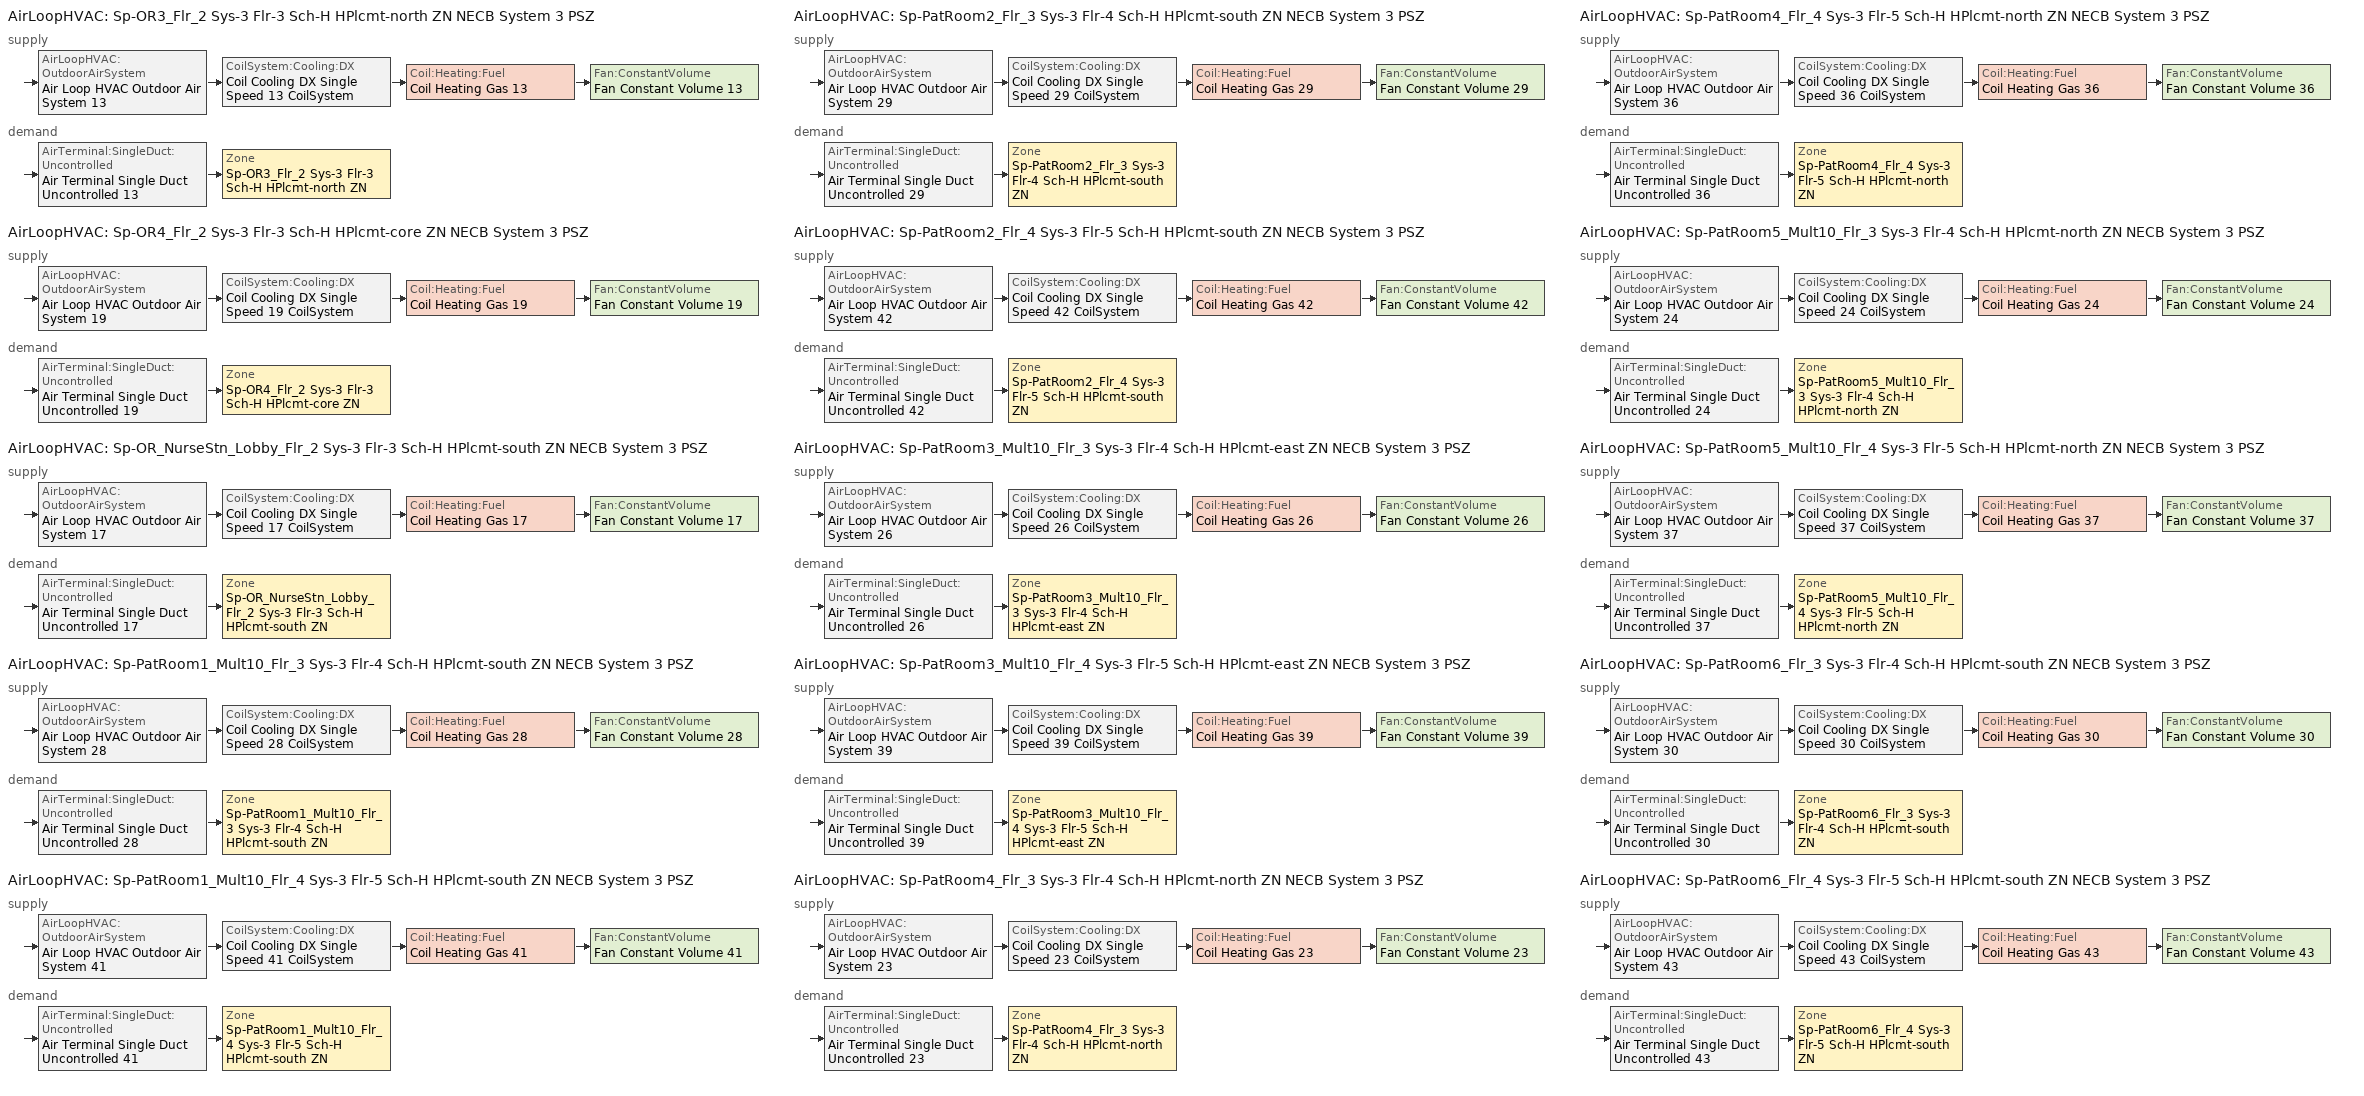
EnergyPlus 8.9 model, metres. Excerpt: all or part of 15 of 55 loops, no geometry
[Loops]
AirLoopHVAC 'Sp-OR3_Flr_2 Sys-3 Flr-3 Sch-H HPlcmt-north ZN NECB System 3 PSZ'
 supply: AirLoopHVAC:OutdoorAirSystem 'Air Loop HVAC Outdoor Air System 13' > CoilSystem:Cooling:DX 'Coil Cooling DX Single Speed 13 CoilSystem' > Coil:Heating:Fuel 'Coil Heating Gas 13' > Fan:ConstantVolume 'Fan Constant Volume 13'
 demand: AirTerminal:SingleDuct:Uncontrolled 'Air Terminal Single Duct Uncontrolled 13' > Zone 'Sp-OR3_Flr_2 Sys-3 Flr-3 Sch-H HPlcmt-north ZN'
AirLoopHVAC 'Sp-OR4_Flr_2 Sys-3 Flr-3 Sch-H HPlcmt-core ZN NECB System 3 PSZ'
 supply: AirLoopHVAC:OutdoorAirSystem 'Air Loop HVAC Outdoor Air System 19' > CoilSystem:Cooling:DX 'Coil Cooling DX Single Speed 19 CoilSystem' > Coil:Heating:Fuel 'Coil Heating Gas 19' > Fan:ConstantVolume 'Fan Constant Volume 19'
 demand: AirTerminal:SingleDuct:Uncontrolled 'Air Terminal Single Duct Uncontrolled 19' > Zone 'Sp-OR4_Flr_2 Sys-3 Flr-3 Sch-H HPlcmt-core ZN'
AirLoopHVAC 'Sp-OR_NurseStn_Lobby_Flr_2 Sys-3 Flr-3 Sch-H HPlcmt-south ZN NECB System 3 PSZ'
 supply: AirLoopHVAC:OutdoorAirSystem 'Air Loop HVAC Outdoor Air System 17' > CoilSystem:Cooling:DX 'Coil Cooling DX Single Speed 17 CoilSystem' > Coil:Heating:Fuel 'Coil Heating Gas 17' > Fan:ConstantVolume 'Fan Constant Volume 17'
 demand: AirTerminal:SingleDuct:Uncontrolled 'Air Terminal Single Duct Uncontrolled 17' > Zone 'Sp-OR_NurseStn_Lobby_Flr_2 Sys-3 Flr-3 Sch-H HPlcmt-south ZN'
AirLoopHVAC 'Sp-PatRoom1_Mult10_Flr_3 Sys-3 Flr-4 Sch-H HPlcmt-south ZN NECB System 3 PSZ'
 supply: AirLoopHVAC:OutdoorAirSystem 'Air Loop HVAC Outdoor Air System 28' > CoilSystem:Cooling:DX 'Coil Cooling DX Single Speed 28 CoilSystem' > Coil:Heating:Fuel 'Coil Heating Gas 28' > Fan:ConstantVolume 'Fan Constant Volume 28'
 demand: AirTerminal:SingleDuct:Uncontrolled 'Air Terminal Single Duct Uncontrolled 28' > Zone 'Sp-PatRoom1_Mult10_Flr_3 Sys-3 Flr-4 Sch-H HPlcmt-south ZN'
AirLoopHVAC 'Sp-PatRoom1_Mult10_Flr_4 Sys-3 Flr-5 Sch-H HPlcmt-south ZN NECB System 3 PSZ'
 supply: AirLoopHVAC:OutdoorAirSystem 'Air Loop HVAC Outdoor Air System 41' > CoilSystem:Cooling:DX 'Coil Cooling DX Single Speed 41 CoilSystem' > Coil:Heating:Fuel 'Coil Heating Gas 41' > Fan:ConstantVolume 'Fan Constant Volume 41'
 demand: AirTerminal:SingleDuct:Uncontrolled 'Air Terminal Single Duct Uncontrolled 41' > Zone 'Sp-PatRoom1_Mult10_Flr_4 Sys-3 Flr-5 Sch-H HPlcmt-south ZN'
AirLoopHVAC 'Sp-PatRoom2_Flr_3 Sys-3 Flr-4 Sch-H HPlcmt-south ZN NECB System 3 PSZ'
 supply: AirLoopHVAC:OutdoorAirSystem 'Air Loop HVAC Outdoor Air System 29' > CoilSystem:Cooling:DX 'Coil Cooling DX Single Speed 29 CoilSystem' > Coil:Heating:Fuel 'Coil Heating Gas 29' > Fan:ConstantVolume 'Fan Constant Volume 29'
 demand: AirTerminal:SingleDuct:Uncontrolled 'Air Terminal Single Duct Uncontrolled 29' > Zone 'Sp-PatRoom2_Flr_3 Sys-3 Flr-4 Sch-H HPlcmt-south ZN'
AirLoopHVAC 'Sp-PatRoom2_Flr_4 Sys-3 Flr-5 Sch-H HPlcmt-south ZN NECB System 3 PSZ'
 supply: AirLoopHVAC:OutdoorAirSystem 'Air Loop HVAC Outdoor Air System 42' > CoilSystem:Cooling:DX 'Coil Cooling DX Single Speed 42 CoilSystem' > Coil:Heating:Fuel 'Coil Heating Gas 42' > Fan:ConstantVolume 'Fan Constant Volume 42'
 demand: AirTerminal:SingleDuct:Uncontrolled 'Air Terminal Single Duct Uncontrolled 42' > Zone 'Sp-PatRoom2_Flr_4 Sys-3 Flr-5 Sch-H HPlcmt-south ZN'
AirLoopHVAC 'Sp-PatRoom3_Mult10_Flr_3 Sys-3 Flr-4 Sch-H HPlcmt-east ZN NECB System 3 PSZ'
 supply: AirLoopHVAC:OutdoorAirSystem 'Air Loop HVAC Outdoor Air System 26' > CoilSystem:Cooling:DX 'Coil Cooling DX Single Speed 26 CoilSystem' > Coil:Heating:Fuel 'Coil Heating Gas 26' > Fan:ConstantVolume 'Fan Constant Volume 26'
 demand: AirTerminal:SingleDuct:Uncontrolled 'Air Terminal Single Duct Uncontrolled 26' > Zone 'Sp-PatRoom3_Mult10_Flr_3 Sys-3 Flr-4 Sch-H HPlcmt-east ZN'
AirLoopHVAC 'Sp-PatRoom3_Mult10_Flr_4 Sys-3 Flr-5 Sch-H HPlcmt-east ZN NECB System 3 PSZ'
 supply: AirLoopHVAC:OutdoorAirSystem 'Air Loop HVAC Outdoor Air System 39' > CoilSystem:Cooling:DX 'Coil Cooling DX Single Speed 39 CoilSystem' > Coil:Heating:Fuel 'Coil Heating Gas 39' > Fan:ConstantVolume 'Fan Constant Volume 39'
 demand: AirTerminal:SingleDuct:Uncontrolled 'Air Terminal Single Duct Uncontrolled 39' > Zone 'Sp-PatRoom3_Mult10_Flr_4 Sys-3 Flr-5 Sch-H HPlcmt-east ZN'
AirLoopHVAC 'Sp-PatRoom4_Flr_3 Sys-3 Flr-4 Sch-H HPlcmt-north ZN NECB System 3 PSZ'
 supply: AirLoopHVAC:OutdoorAirSystem 'Air Loop HVAC Outdoor Air System 23' > CoilSystem:Cooling:DX 'Coil Cooling DX Single Speed 23 CoilSystem' > Coil:Heating:Fuel 'Coil Heating Gas 23' > Fan:ConstantVolume 'Fan Constant Volume 23'
 demand: AirTerminal:SingleDuct:Uncontrolled 'Air Terminal Single Duct Uncontrolled 23' > Zone 'Sp-PatRoom4_Flr_3 Sys-3 Flr-4 Sch-H HPlcmt-north ZN'
AirLoopHVAC 'Sp-PatRoom4_Flr_4 Sys-3 Flr-5 Sch-H HPlcmt-north ZN NECB System 3 PSZ'
 supply: AirLoopHVAC:OutdoorAirSystem 'Air Loop HVAC Outdoor Air System 36' > CoilSystem:Cooling:DX 'Coil Cooling DX Single Speed 36 CoilSystem' > Coil:Heating:Fuel 'Coil Heating Gas 36' > Fan:ConstantVolume 'Fan Constant Volume 36'
 demand: AirTerminal:SingleDuct:Uncontrolled 'Air Terminal Single Duct Uncontrolled 36' > Zone 'Sp-PatRoom4_Flr_4 Sys-3 Flr-5 Sch-H HPlcmt-north ZN'
AirLoopHVAC 'Sp-PatRoom5_Mult10_Flr_3 Sys-3 Flr-4 Sch-H HPlcmt-north ZN NECB System 3 PSZ'
 supply: AirLoopHVAC:OutdoorAirSystem 'Air Loop HVAC Outdoor Air System 24' > CoilSystem:Cooling:DX 'Coil Cooling DX Single Speed 24 CoilSystem' > Coil:Heating:Fuel 'Coil Heating Gas 24' > Fan:ConstantVolume 'Fan Constant Volume 24'
 demand: AirTerminal:SingleDuct:Uncontrolled 'Air Terminal Single Duct Uncontrolled 24' > Zone 'Sp-PatRoom5_Mult10_Flr_3 Sys-3 Flr-4 Sch-H HPlcmt-north ZN'
AirLoopHVAC 'Sp-PatRoom5_Mult10_Flr_4 Sys-3 Flr-5 Sch-H HPlcmt-north ZN NECB System 3 PSZ'
 supply: AirLoopHVAC:OutdoorAirSystem 'Air Loop HVAC Outdoor Air System 37' > CoilSystem:Cooling:DX 'Coil Cooling DX Single Speed 37 CoilSystem' > Coil:Heating:Fuel 'Coil Heating Gas 37' > Fan:ConstantVolume 'Fan Constant Volume 37'
 demand: AirTerminal:SingleDuct:Uncontrolled 'Air Terminal Single Duct Uncontrolled 37' > Zone 'Sp-PatRoom5_Mult10_Flr_4 Sys-3 Flr-5 Sch-H HPlcmt-north ZN'
AirLoopHVAC 'Sp-PatRoom6_Flr_3 Sys-3 Flr-4 Sch-H HPlcmt-south ZN NECB System 3 PSZ'
 supply: AirLoopHVAC:OutdoorAirSystem 'Air Loop HVAC Outdoor Air System 30' > CoilSystem:Cooling:DX 'Coil Cooling DX Single Speed 30 CoilSystem' > Coil:Heating:Fuel 'Coil Heating Gas 30' > Fan:ConstantVolume 'Fan Constant Volume 30'
 demand: AirTerminal:SingleDuct:Uncontrolled 'Air Terminal Single Duct Uncontrolled 30' > Zone 'Sp-PatRoom6_Flr_3 Sys-3 Flr-4 Sch-H HPlcmt-south ZN'
AirLoopHVAC 'Sp-PatRoom6_Flr_4 Sys-3 Flr-5 Sch-H HPlcmt-south ZN NECB System 3 PSZ'
 supply: AirLoopHVAC:OutdoorAirSystem 'Air Loop HVAC Outdoor Air System 43' > CoilSystem:Cooling:DX 'Coil Cooling DX Single Speed 43 CoilSystem' > Coil:Heating:Fuel 'Coil Heating Gas 43' > Fan:ConstantVolume 'Fan Constant Volume 43'
 demand: AirTerminal:SingleDuct:Uncontrolled 'Air Terminal Single Duct Uncontrolled 43' > Zone 'Sp-PatRoom6_Flr_4 Sys-3 Flr-5 Sch-H HPlcmt-south ZN'
[ZoneControl:Thermostat] Control Object Type 1=ThermostatSetpoint:DualSetpoint
Name | Zone or ZoneList | Control Type Schedule | Control Name 1
Sp-OR3_Flr_2 Sys-3 Flr-3 Sch-H HPlcmt-north ZN Thermostat | Sp-OR3_Flr_2 Sys-3 Flr-3 Sch-H HPlcmt-north ZN | Sp-OR3_Flr_2 Sys-3 Flr-3 Sch-H HPlcmt-north ZN Thermostat Schedule | Space Function Health care facility operating room Thermostat 16
Sp-OR4_Flr_2 Sys-3 Flr-3 Sch-H HPlcmt-core ZN Thermostat | Sp-OR4_Flr_2 Sys-3 Flr-3 Sch-H HPlcmt-core ZN | Sp-OR4_Flr_2 Sys-3 Flr-3 Sch-H HPlcmt-core ZN Thermostat Schedule | Space Function Health care facility operating room Thermostat 18
Sp-OR_NurseStn_Lobby_Flr_2 Sys-3 Flr-3 Sch-H HPlcmt-south ZN Thermostat | Sp-OR_NurseStn_Lobby_Flr_2 Sys-3 Flr-3 Sch-H HPlcmt-south ZN | Sp-OR_NurseStn_Lobby_Flr_2 Sys-3 Flr-3 Sch-H HPlcmt-south ZN Thermostat Schedule | Space Function Health care facility nurses station Thermostat 8
Sp-PatRoom1_Mult10_Flr_3 Sys-3 Flr-4 Sch-H HPlcmt-south ZN Thermostat | Sp-PatRoom1_Mult10_Flr_3 Sys-3 Flr-4 Sch-H HPlcmt-south ZN | Sp-PatRoom1_Mult10_Flr_3 Sys-3 Flr-4 Sch-H HPlcmt-south ZN Thermostat Schedule | Space Function Health care facility patient room Thermostat 28
Sp-PatRoom1_Mult10_Flr_4 Sys-3 Flr-5 Sch-H HPlcmt-south ZN Thermostat | Sp-PatRoom1_Mult10_Flr_4 Sys-3 Flr-5 Sch-H HPlcmt-south ZN | Sp-PatRoom1_Mult10_Flr_4 Sys-3 Flr-5 Sch-H HPlcmt-south ZN Thermostat Schedule | Space Function Health care facility patient room Thermostat 36
Sp-PatRoom2_Flr_3 Sys-3 Flr-4 Sch-H HPlcmt-south ZN Thermostat | Sp-PatRoom2_Flr_3 Sys-3 Flr-4 Sch-H HPlcmt-south ZN | Sp-PatRoom2_Flr_3 Sys-3 Flr-4 Sch-H HPlcmt-south ZN Thermostat Schedule | Space Function Health care facility patient room Thermostat 29
Sp-PatRoom2_Flr_4 Sys-3 Flr-5 Sch-H HPlcmt-south ZN Thermostat | Sp-PatRoom2_Flr_4 Sys-3 Flr-5 Sch-H HPlcmt-south ZN | Sp-PatRoom2_Flr_4 Sys-3 Flr-5 Sch-H HPlcmt-south ZN Thermostat Schedule | Space Function Health care facility patient room Thermostat 37
Sp-PatRoom3_Mult10_Flr_3 Sys-3 Flr-4 Sch-H HPlcmt-east ZN Thermostat | Sp-PatRoom3_Mult10_Flr_3 Sys-3 Flr-4 Sch-H HPlcmt-east ZN | Sp-PatRoom3_Mult10_Flr_3 Sys-3 Flr-4 Sch-H HPlcmt-east ZN Thermostat Schedule | Space Function Health care facility patient room Thermostat 26
Sp-PatRoom3_Mult10_Flr_4 Sys-3 Flr-5 Sch-H HPlcmt-east ZN Thermostat | Sp-PatRoom3_Mult10_Flr_4 Sys-3 Flr-5 Sch-H HPlcmt-east ZN | Sp-PatRoom3_Mult10_Flr_4 Sys-3 Flr-5 Sch-H HPlcmt-east ZN Thermostat Schedule | Space Function Health care facility patient room Thermostat 34
Sp-PatRoom4_Flr_3 Sys-3 Flr-4 Sch-H HPlcmt-north ZN Thermostat | Sp-PatRoom4_Flr_3 Sys-3 Flr-4 Sch-H HPlcmt-north ZN | Sp-PatRoom4_Flr_3 Sys-3 Flr-4 Sch-H HPlcmt-north ZN Thermostat Schedule | Space Function Health care facility patient room Thermostat 23
Sp-PatRoom4_Flr_4 Sys-3 Flr-5 Sch-H HPlcmt-north ZN Thermostat | Sp-PatRoom4_Flr_4 Sys-3 Flr-5 Sch-H HPlcmt-north ZN | Sp-PatRoom4_Flr_4 Sys-3 Flr-5 Sch-H HPlcmt-north ZN Thermostat Schedule | Space Function Health care facility patient room Thermostat 31
Sp-PatRoom5_Mult10_Flr_3 Sys-3 Flr-4 Sch-H HPlcmt-north ZN Thermostat | Sp-PatRoom5_Mult10_Flr_3 Sys-3 Flr-4 Sch-H HPlcmt-north ZN | Sp-PatRoom5_Mult10_Flr_3 Sys-3 Flr-4 Sch-H HPlcmt-north ZN Thermostat Schedule | Space Function Health care facility patient room Thermostat 24
Sp-PatRoom5_Mult10_Flr_4 Sys-3 Flr-5 Sch-H HPlcmt-north ZN Thermostat | Sp-PatRoom5_Mult10_Flr_4 Sys-3 Flr-5 Sch-H HPlcmt-north ZN | Sp-PatRoom5_Mult10_Flr_4 Sys-3 Flr-5 Sch-H HPlcmt-north ZN Thermostat Schedule | Space Function Health care facility patient room Thermostat 32
Sp-PatRoom6_Flr_3 Sys-3 Flr-4 Sch-H HPlcmt-south ZN Thermostat | Sp-PatRoom6_Flr_3 Sys-3 Flr-4 Sch-H HPlcmt-south ZN | Sp-PatRoom6_Flr_3 Sys-3 Flr-4 Sch-H HPlcmt-south ZN Thermostat Schedule | Space Function Health care facility patient room Thermostat 30
Sp-PatRoom6_Flr_4 Sys-3 Flr-5 Sch-H HPlcmt-south ZN Thermostat | Sp-PatRoom6_Flr_4 Sys-3 Flr-5 Sch-H HPlcmt-south ZN | Sp-PatRoom6_Flr_4 Sys-3 Flr-5 Sch-H HPlcmt-south ZN Thermostat Schedule | Space Function Health care facility patient room Thermostat 38
[ThermostatSetpoint:DualSetpoint] Heating Setpoint Temperature Schedule=NECB-H-Thermostat Setpoint-Heating; Cooling Setpoint Temperature Schedule=NECB-H-Thermostat Setpoint-Cooling
Space Function Health care facility operating room Thermostat 16; Space Function Health care facility operating room Thermostat 18; Space Function Health care facility nurses station Thermostat 8; Space Function Health care facility patient room Thermostat 28; Space Function Health care facility patient room Thermostat 36; Space Function Health care facility patient room Thermostat 29; Space Function Health care facility patient room Thermostat 37; Space Function Health care facility patient room Thermostat 26; Space Function Health care facility patient room Thermostat 34; Space Function Health care facility patient room Thermostat 23; Space Function Health care facility patient room Thermostat 31; Space Function Health care facility patient room Thermostat 24; Space Function Health care facility patient room Thermostat 32; Space Function Health care facility patient room Thermostat 30; Space Function Health care facility patient room Thermostat 38
[AirTerminal:SingleDuct:Uncontrolled] Availability Schedule=Always On Discrete; Maximum Air Flow Rate {m3/s}=AutoSize
Air Terminal Single Duct Uncontrolled 13; Air Terminal Single Duct Uncontrolled 19; Air Terminal Single Duct Uncontrolled 17; Air Terminal Single Duct Uncontrolled 28; Air Terminal Single Duct Uncontrolled 41; Air Terminal Single Duct Uncontrolled 29; Air Terminal Single Duct Uncontrolled 42; Air Terminal Single Duct Uncontrolled 26; Air Terminal Single Duct Uncontrolled 39; Air Terminal Single Duct Uncontrolled 23; Air Terminal Single Duct Uncontrolled 36; Air Terminal Single Duct Uncontrolled 24; Air Terminal Single Duct Uncontrolled 37; Air Terminal Single Duct Uncontrolled 30; Air Terminal Single Duct Uncontrolled 43
[Zone equipment]
Sp-OR3_Flr_2 Sys-3 Flr-3 Sch-H HPlcmt-north ZN: Air Terminal Single Duct Uncontrolled 13, Zone HVAC Baseboard Convective Water 13
Sp-OR4_Flr_2 Sys-3 Flr-3 Sch-H HPlcmt-core ZN: Air Terminal Single Duct Uncontrolled 19, Zone HVAC Baseboard Convective Water 19
Sp-OR_NurseStn_Lobby_Flr_2 Sys-3 Flr-3 Sch-H HPlcmt-south ZN: Air Terminal Single Duct Uncontrolled 17, Zone HVAC Baseboard Convective Water 17
Sp-PatRoom1_Mult10_Flr_3 Sys-3 Flr-4 Sch-H HPlcmt-south ZN: Air Terminal Single Duct Uncontrolled 28, Zone HVAC Baseboard Convective Water 28
Sp-PatRoom1_Mult10_Flr_4 Sys-3 Flr-5 Sch-H HPlcmt-south ZN: Air Terminal Single Duct Uncontrolled 41, Zone HVAC Baseboard Convective Water 41
Sp-PatRoom2_Flr_3 Sys-3 Flr-4 Sch-H HPlcmt-south ZN: Air Terminal Single Duct Uncontrolled 29, Zone HVAC Baseboard Convective Water 29
Sp-PatRoom2_Flr_4 Sys-3 Flr-5 Sch-H HPlcmt-south ZN: Air Terminal Single Duct Uncontrolled 42, Zone HVAC Baseboard Convective Water 42
Sp-PatRoom3_Mult10_Flr_3 Sys-3 Flr-4 Sch-H HPlcmt-east ZN: Air Terminal Single Duct Uncontrolled 26, Zone HVAC Baseboard Convective Water 26
Sp-PatRoom3_Mult10_Flr_4 Sys-3 Flr-5 Sch-H HPlcmt-east ZN: Air Terminal Single Duct Uncontrolled 39, Zone HVAC Baseboard Convective Water 39
Sp-PatRoom4_Flr_3 Sys-3 Flr-4 Sch-H HPlcmt-north ZN: Air Terminal Single Duct Uncontrolled 23, Zone HVAC Baseboard Convective Water 23
Sp-PatRoom4_Flr_4 Sys-3 Flr-5 Sch-H HPlcmt-north ZN: Air Terminal Single Duct Uncontrolled 36, Zone HVAC Baseboard Convective Water 36
Sp-PatRoom5_Mult10_Flr_3 Sys-3 Flr-4 Sch-H HPlcmt-north ZN: Air Terminal Single Duct Uncontrolled 24, Zone HVAC Baseboard Convective Water 24
Sp-PatRoom5_Mult10_Flr_4 Sys-3 Flr-5 Sch-H HPlcmt-north ZN: Air Terminal Single Duct Uncontrolled 37, Zone HVAC Baseboard Convective Water 37
Sp-PatRoom6_Flr_3 Sys-3 Flr-4 Sch-H HPlcmt-south ZN: Air Terminal Single Duct Uncontrolled 30, Zone HVAC Baseboard Convective Water 30
Sp-PatRoom6_Flr_4 Sys-3 Flr-5 Sch-H HPlcmt-south ZN: Air Terminal Single Duct Uncontrolled 43, Zone HVAC Baseboard Convective Water 43
[Sizing:Zone] Zone Cooling Design Supply Air Temperature Input Method=SupplyAirTemperature; Zone Cooling Design Supply Air Temperature {C}=13; Zone Cooling Design Supply Air Temperature Difference {deltaC}=11.11; Zone Heating Design Supply Air Temperature Input Method=SupplyAirTemperature; Zone Heating Design Supply Air Temperature {C}=43; Zone Heating Design Supply Air Temperature Difference {deltaC}=11.11; Zone Cooling Design Supply Air Humidity Ratio {kgWater/kgDryAir}=0.0085; Zone Heating Design Supply Air Humidity Ratio {kgWater/kgDryAir}=0.008; Zone Heating Sizing Factor=1.3; Zone Cooling Sizing Factor=1.1; Cooling Design Air Flow Method=DesignDay; Cooling Design Air Flow Rate {m3/s}=0; Cooling Minimum Air Flow per Zone Floor Area {m3/s-m2}=0.000762; Cooling Minimum Air Flow {m3/s}=0; Cooling Minimum Air Flow Fraction=0; Heating Design Air Flow Method=DesignDay; Heating Design Air Flow Rate {m3/s}=0; Heating Maximum Air Flow per Zone Floor Area {m3/s-m2}=0.002032; Heating Maximum Air Flow {m3/s}=0.141576; Heating Maximum Air Flow Fraction=0.3; Account for Dedicated Outdoor Air System=No
Name | Design Specification Outdoor Air Object | Design Specification Zone Air Distribution Object
Sp-OR3_Flr_2 Sys-3 Flr-3 Sch-H HPlcmt-north ZN | Space Function Health care facility operating room Ventilation | Sp-OR3_Flr_2 Sys-3 Flr-3 Sch-H HPlcmt-north ZN Design Spec Zone Air Dist
Sp-OR4_Flr_2 Sys-3 Flr-3 Sch-H HPlcmt-core ZN | Space Function Health care facility operating room Ventilation | Sp-OR4_Flr_2 Sys-3 Flr-3 Sch-H HPlcmt-core ZN Design Spec Zone Air Dist
Sp-OR_NurseStn_Lobby_Flr_2 Sys-3 Flr-3 Sch-H HPlcmt-south ZN | Space Function Health care facility nurses station Ventilation | Sp-OR_NurseStn_Lobby_Flr_2 Sys-3 Flr-3 Sch-H HPlcmt-south ZN Design Spec Zone Air Dist
Sp-PatRoom1_Mult10_Flr_3 Sys-3 Flr-4 Sch-H HPlcmt-south ZN | Space Function Health care facility patient room Ventilation | Sp-PatRoom1_Mult10_Flr_3 Sys-3 Flr-4 Sch-H HPlcmt-south ZN Design Spec Zone Air Dist
Sp-PatRoom1_Mult10_Flr_4 Sys-3 Flr-5 Sch-H HPlcmt-south ZN | Space Function Health care facility patient room Ventilation | Sp-PatRoom1_Mult10_Flr_4 Sys-3 Flr-5 Sch-H HPlcmt-south ZN Design Spec Zone Air Dist
Sp-PatRoom2_Flr_3 Sys-3 Flr-4 Sch-H HPlcmt-south ZN | Space Function Health care facility patient room Ventilation | Sp-PatRoom2_Flr_3 Sys-3 Flr-4 Sch-H HPlcmt-south ZN Design Spec Zone Air Dist
Sp-PatRoom2_Flr_4 Sys-3 Flr-5 Sch-H HPlcmt-south ZN | Space Function Health care facility patient room Ventilation | Sp-PatRoom2_Flr_4 Sys-3 Flr-5 Sch-H HPlcmt-south ZN Design Spec Zone Air Dist
Sp-PatRoom3_Mult10_Flr_3 Sys-3 Flr-4 Sch-H HPlcmt-east ZN | Space Function Health care facility patient room Ventilation | Sp-PatRoom3_Mult10_Flr_3 Sys-3 Flr-4 Sch-H HPlcmt-east ZN Design Spec Zone Air Dist
Sp-PatRoom3_Mult10_Flr_4 Sys-3 Flr-5 Sch-H HPlcmt-east ZN | Space Function Health care facility patient room Ventilation | Sp-PatRoom3_Mult10_Flr_4 Sys-3 Flr-5 Sch-H HPlcmt-east ZN Design Spec Zone Air Dist
Sp-PatRoom4_Flr_3 Sys-3 Flr-4 Sch-H HPlcmt-north ZN | Space Function Health care facility patient room Ventilation | Sp-PatRoom4_Flr_3 Sys-3 Flr-4 Sch-H HPlcmt-north ZN Design Spec Zone Air Dist
Sp-PatRoom4_Flr_4 Sys-3 Flr-5 Sch-H HPlcmt-north ZN | Space Function Health care facility patient room Ventilation | Sp-PatRoom4_Flr_4 Sys-3 Flr-5 Sch-H HPlcmt-north ZN Design Spec Zone Air Dist
Sp-PatRoom5_Mult10_Flr_3 Sys-3 Flr-4 Sch-H HPlcmt-north ZN | Space Function Health care facility patient room Ventilation | Sp-PatRoom5_Mult10_Flr_3 Sys-3 Flr-4 Sch-H HPlcmt-north ZN Design Spec Zone Air Dist
Sp-PatRoom5_Mult10_Flr_4 Sys-3 Flr-5 Sch-H HPlcmt-north ZN | Space Function Health care facility patient room Ventilation | Sp-PatRoom5_Mult10_Flr_4 Sys-3 Flr-5 Sch-H HPlcmt-north ZN Design Spec Zone Air Dist
Sp-PatRoom6_Flr_3 Sys-3 Flr-4 Sch-H HPlcmt-south ZN | Space Function Health care facility patient room Ventilation | Sp-PatRoom6_Flr_3 Sys-3 Flr-4 Sch-H HPlcmt-south ZN Design Spec Zone Air Dist
Sp-PatRoom6_Flr_4 Sys-3 Flr-5 Sch-H HPlcmt-south ZN | Space Function Health care facility patient room Ventilation | Sp-PatRoom6_Flr_4 Sys-3 Flr-5 Sch-H HPlcmt-south ZN Design Spec Zone Air Dist
[DesignSpecification:ZoneAirDistribution] Zone Air Distribution Effectiveness in Cooling Mode=1; Zone Air Distribution Effectiveness in Heating Mode=1
Sp-OR3_Flr_2 Sys-3 Flr-3 Sch-H HPlcmt-north ZN Design Spec Zone Air Dist; Sp-OR4_Flr_2 Sys-3 Flr-3 Sch-H HPlcmt-core ZN Design Spec Zone Air Dist; Sp-OR_NurseStn_Lobby_Flr_2 Sys-3 Flr-3 Sch-H HPlcmt-south ZN Design Spec Zone Air Dist; Sp-PatRoom1_Mult10_Flr_3 Sys-3 Flr-4 Sch-H HPlcmt-south ZN Design Spec Zone Air Dist; Sp-PatRoom1_Mult10_Flr_4 Sys-3 Flr-5 Sch-H HPlcmt-south ZN Design Spec Zone Air Dist; Sp-PatRoom2_Flr_3 Sys-3 Flr-4 Sch-H HPlcmt-south ZN Design Spec Zone Air Dist; Sp-PatRoom2_Flr_4 Sys-3 Flr-5 Sch-H HPlcmt-south ZN Design Spec Zone Air Dist; Sp-PatRoom3_Mult10_Flr_3 Sys-3 Flr-4 Sch-H HPlcmt-east ZN Design Spec Zone Air Dist; Sp-PatRoom3_Mult10_Flr_4 Sys-3 Flr-5 Sch-H HPlcmt-east ZN Design Spec Zone Air Dist; Sp-PatRoom4_Flr_3 Sys-3 Flr-4 Sch-H HPlcmt-north ZN Design Spec Zone Air Dist; Sp-PatRoom4_Flr_4 Sys-3 Flr-5 Sch-H HPlcmt-north ZN Design Spec Zone Air Dist; Sp-PatRoom5_Mult10_Flr_3 Sys-3 Flr-4 Sch-H HPlcmt-north ZN Design Spec Zone Air Dist; Sp-PatRoom5_Mult10_Flr_4 Sys-3 Flr-5 Sch-H HPlcmt-north ZN Design Spec Zone Air Dist; Sp-PatRoom6_Flr_3 Sys-3 Flr-4 Sch-H HPlcmt-south ZN Design Spec Zone Air Dist; Sp-PatRoom6_Flr_4 Sys-3 Flr-5 Sch-H HPlcmt-south ZN Design Spec Zone Air Dist
[Controller:MechanicalVentilation] Availability Schedule=Always On Discrete; Demand Controlled Ventilation=No; System Outdoor Air Method=ZoneSum
Name | Zone Name 1 | Design Specification Outdoor Air Object Name 1 | Design Specification Zone Air Distribution Object Name 1
Controller Mechanical Ventilation 13 | Sp-OR3_Flr_2 Sys-3 Flr-3 Sch-H HPlcmt-north ZN | Space Function Health care facility operating room Ventilation | Sp-OR3_Flr_2 Sys-3 Flr-3 Sch-H HPlcmt-north ZN Design Spec Zone Air Dist
Controller Mechanical Ventilation 19 | Sp-OR4_Flr_2 Sys-3 Flr-3 Sch-H HPlcmt-core ZN | Space Function Health care facility operating room Ventilation | Sp-OR4_Flr_2 Sys-3 Flr-3 Sch-H HPlcmt-core ZN Design Spec Zone Air Dist
Controller Mechanical Ventilation 17 | Sp-OR_NurseStn_Lobby_Flr_2 Sys-3 Flr-3 Sch-H HPlcmt-south ZN | Space Function Health care facility nurses station Ventilation | Sp-OR_NurseStn_Lobby_Flr_2 Sys-3 Flr-3 Sch-H HPlcmt-south ZN Design Spec Zone Air Dist
Controller Mechanical Ventilation 28 | Sp-PatRoom1_Mult10_Flr_3 Sys-3 Flr-4 Sch-H HPlcmt-south ZN | Space Function Health care facility patient room Ventilation | Sp-PatRoom1_Mult10_Flr_3 Sys-3 Flr-4 Sch-H HPlcmt-south ZN Design Spec Zone Air Dist
Controller Mechanical Ventilation 41 | Sp-PatRoom1_Mult10_Flr_4 Sys-3 Flr-5 Sch-H HPlcmt-south ZN | Space Function Health care facility patient room Ventilation | Sp-PatRoom1_Mult10_Flr_4 Sys-3 Flr-5 Sch-H HPlcmt-south ZN Design Spec Zone Air Dist
Controller Mechanical Ventilation 29 | Sp-PatRoom2_Flr_3 Sys-3 Flr-4 Sch-H HPlcmt-south ZN | Space Function Health care facility patient room Ventilation | Sp-PatRoom2_Flr_3 Sys-3 Flr-4 Sch-H HPlcmt-south ZN Design Spec Zone Air Dist
Controller Mechanical Ventilation 42 | Sp-PatRoom2_Flr_4 Sys-3 Flr-5 Sch-H HPlcmt-south ZN | Space Function Health care facility patient room Ventilation | Sp-PatRoom2_Flr_4 Sys-3 Flr-5 Sch-H HPlcmt-south ZN Design Spec Zone Air Dist
Controller Mechanical Ventilation 26 | Sp-PatRoom3_Mult10_Flr_3 Sys-3 Flr-4 Sch-H HPlcmt-east ZN | Space Function Health care facility patient room Ventilation | Sp-PatRoom3_Mult10_Flr_3 Sys-3 Flr-4 Sch-H HPlcmt-east ZN Design Spec Zone Air Dist
Controller Mechanical Ventilation 39 | Sp-PatRoom3_Mult10_Flr_4 Sys-3 Flr-5 Sch-H HPlcmt-east ZN | Space Function Health care facility patient room Ventilation | Sp-PatRoom3_Mult10_Flr_4 Sys-3 Flr-5 Sch-H HPlcmt-east ZN Design Spec Zone Air Dist
Controller Mechanical Ventilation 23 | Sp-PatRoom4_Flr_3 Sys-3 Flr-4 Sch-H HPlcmt-north ZN | Space Function Health care facility patient room Ventilation | Sp-PatRoom4_Flr_3 Sys-3 Flr-4 Sch-H HPlcmt-north ZN Design Spec Zone Air Dist
Controller Mechanical Ventilation 36 | Sp-PatRoom4_Flr_4 Sys-3 Flr-5 Sch-H HPlcmt-north ZN | Space Function Health care facility patient room Ventilation | Sp-PatRoom4_Flr_4 Sys-3 Flr-5 Sch-H HPlcmt-north ZN Design Spec Zone Air Dist
Controller Mechanical Ventilation 24 | Sp-PatRoom5_Mult10_Flr_3 Sys-3 Flr-4 Sch-H HPlcmt-north ZN | Space Function Health care facility patient room Ventilation | Sp-PatRoom5_Mult10_Flr_3 Sys-3 Flr-4 Sch-H HPlcmt-north ZN Design Spec Zone Air Dist
Controller Mechanical Ventilation 37 | Sp-PatRoom5_Mult10_Flr_4 Sys-3 Flr-5 Sch-H HPlcmt-north ZN | Space Function Health care facility patient room Ventilation | Sp-PatRoom5_Mult10_Flr_4 Sys-3 Flr-5 Sch-H HPlcmt-north ZN Design Spec Zone Air Dist
Controller Mechanical Ventilation 30 | Sp-PatRoom6_Flr_3 Sys-3 Flr-4 Sch-H HPlcmt-south ZN | Space Function Health care facility patient room Ventilation | Sp-PatRoom6_Flr_3 Sys-3 Flr-4 Sch-H HPlcmt-south ZN Design Spec Zone Air Dist
Controller Mechanical Ventilation 43 | Sp-PatRoom6_Flr_4 Sys-3 Flr-5 Sch-H HPlcmt-south ZN | Space Function Health care facility patient room Ventilation | Sp-PatRoom6_Flr_4 Sys-3 Flr-5 Sch-H HPlcmt-south ZN Design Spec Zone Air Dist
[DesignSpecification:OutdoorAir] Outdoor Air Method=Sum; Outdoor Air Flow per Person {m3/s-person}=0; Outdoor Air Flow per Zone {m3/s}=0; Outdoor Air Flow Air Changes per Hour {1/hr}=0
Name | Outdoor Air Flow per Zone Floor Area {m3/s-m2}
Space Function Health care facility operating room Ventilation | 0.004572
Space Function Health care facility nurses station Ventilation; Space Function Health care facility patient room Ventilation | 0.001524
[AirLoopHVAC] Design Supply Air Flow Rate {m3/s}=AutoSize
Sp-OR3_Flr_2 Sys-3 Flr-3 Sch-H HPlcmt-north ZN NECB System 3 PSZ; Sp-OR4_Flr_2 Sys-3 Flr-3 Sch-H HPlcmt-core ZN NECB System 3 PSZ; Sp-OR_NurseStn_Lobby_Flr_2 Sys-3 Flr-3 Sch-H HPlcmt-south ZN NECB System 3 PSZ; Sp-PatRoom1_Mult10_Flr_3 Sys-3 Flr-4 Sch-H HPlcmt-south ZN NECB System 3 PSZ; Sp-PatRoom1_Mult10_Flr_4 Sys-3 Flr-5 Sch-H HPlcmt-south ZN NECB System 3 PSZ; Sp-PatRoom2_Flr_3 Sys-3 Flr-4 Sch-H HPlcmt-south ZN NECB System 3 PSZ; Sp-PatRoom2_Flr_4 Sys-3 Flr-5 Sch-H HPlcmt-south ZN NECB System 3 PSZ; Sp-PatRoom3_Mult10_Flr_3 Sys-3 Flr-4 Sch-H HPlcmt-east ZN NECB System 3 PSZ; Sp-PatRoom3_Mult10_Flr_4 Sys-3 Flr-5 Sch-H HPlcmt-east ZN NECB System 3 PSZ; Sp-PatRoom4_Flr_3 Sys-3 Flr-4 Sch-H HPlcmt-north ZN NECB System 3 PSZ; Sp-PatRoom4_Flr_4 Sys-3 Flr-5 Sch-H HPlcmt-north ZN NECB System 3 PSZ; Sp-PatRoom5_Mult10_Flr_3 Sys-3 Flr-4 Sch-H HPlcmt-north ZN NECB System 3 PSZ; Sp-PatRoom5_Mult10_Flr_4 Sys-3 Flr-5 Sch-H HPlcmt-north ZN NECB System 3 PSZ; Sp-PatRoom6_Flr_3 Sys-3 Flr-4 Sch-H HPlcmt-south ZN NECB System 3 PSZ; Sp-PatRoom6_Flr_4 Sys-3 Flr-5 Sch-H HPlcmt-south ZN NECB System 3 PSZ
[Sizing:System] Type of Load to Size On=Sensible; Design Outdoor Air Flow Rate {m3/s}=Autosize; Central Heating Maximum System Air Flow Ratio=1; Preheat Design Temperature {C}=7; Preheat Design Humidity Ratio {kgWater/kgDryAir}=0.008; Precool Design Temperature {C}=13; Precool Design Humidity Ratio {kgWater/kgDryAir}=0.008; Central Cooling Design Supply Air Temperature {C}=13; Central Heating Design Supply Air Temperature {C}=43; Type of Zone Sum to Use=NonCoincident; 100% Outdoor Air in Cooling=No; 100% Outdoor Air in Heating=No; Central Cooling Design Supply Air Humidity Ratio {kgWater/kgDryAir}=0.0085; Central Heating Design Supply Air Humidity Ratio {kgWater/kgDryAir}=0.008; Cooling Supply Air Flow Rate Method=DesignDay; Cooling Supply Air Flow Rate {m3/s}=0; Cooling Supply Air Flow Rate Per Floor Area {m3/s-m2}=0.00996765; Cooling Fraction of Autosized Cooling Supply Air Flow Rate=1; Cooling Supply Air Flow Rate Per Unit Cooling Capacity {m3/s-W}=3.94755e-05; Heating Supply Air Flow Rate Method=DesignDay; Heating Supply Air Flow Rate {m3/s}=0; Heating Supply Air Flow Rate Per Floor Area {m3/s-m2}=0.00996765; Heating Fraction of Autosized Heating Supply Air Flow Rate=1; Heating Fraction of Autosized Cooling Supply Air Flow Rate=1; Heating Supply Air Flow Rate Per Unit Heating Capacity {m3/s-W}=3.15882e-05; System Outdoor Air Method=ZoneSum; Zone Maximum Outdoor Air Fraction=1; Cooling Design Capacity Method=CoolingDesignCapacity; Cooling Design Capacity {W}=Autosize; Cooling Design Capacity Per Floor Area {W/m2}=234.7; Fraction of Autosized Cooling Design Capacity=1; Heating Design Capacity Method=HeatingDesignCapacity; Heating Design Capacity {W}=Autosize; Heating Design Capacity Per Floor Area {W/m2}=157; Fraction of Autosized Heating Design Capacity=1; Central Cooling Capacity Control Method=OnOff
Sp-OR3_Flr_2 Sys-3 Flr-3 Sch-H HPlcmt-north ZN NECB System 3 PSZ; Sp-OR4_Flr_2 Sys-3 Flr-3 Sch-H HPlcmt-core ZN NECB System 3 PSZ; Sp-OR_NurseStn_Lobby_Flr_2 Sys-3 Flr-3 Sch-H HPlcmt-south ZN NECB System 3 PSZ; Sp-PatRoom1_Mult10_Flr_3 Sys-3 Flr-4 Sch-H HPlcmt-south ZN NECB System 3 PSZ; Sp-PatRoom1_Mult10_Flr_4 Sys-3 Flr-5 Sch-H HPlcmt-south ZN NECB System 3 PSZ; Sp-PatRoom2_Flr_3 Sys-3 Flr-4 Sch-H HPlcmt-south ZN NECB System 3 PSZ; Sp-PatRoom2_Flr_4 Sys-3 Flr-5 Sch-H HPlcmt-south ZN NECB System 3 PSZ; Sp-PatRoom3_Mult10_Flr_3 Sys-3 Flr-4 Sch-H HPlcmt-east ZN NECB System 3 PSZ; Sp-PatRoom3_Mult10_Flr_4 Sys-3 Flr-5 Sch-H HPlcmt-east ZN NECB System 3 PSZ; Sp-PatRoom4_Flr_3 Sys-3 Flr-4 Sch-H HPlcmt-north ZN NECB System 3 PSZ; Sp-PatRoom4_Flr_4 Sys-3 Flr-5 Sch-H HPlcmt-north ZN NECB System 3 PSZ; Sp-PatRoom5_Mult10_Flr_3 Sys-3 Flr-4 Sch-H HPlcmt-north ZN NECB System 3 PSZ; Sp-PatRoom5_Mult10_Flr_4 Sys-3 Flr-5 Sch-H HPlcmt-north ZN NECB System 3 PSZ; Sp-PatRoom6_Flr_3 Sys-3 Flr-4 Sch-H HPlcmt-south ZN NECB System 3 PSZ; Sp-PatRoom6_Flr_4 Sys-3 Flr-5 Sch-H HPlcmt-south ZN NECB System 3 PSZ
[Controller:OutdoorAir] Minimum Outdoor Air Flow Rate {m3/s}=Autosize; Maximum Outdoor Air Flow Rate {m3/s}=Autosize; Economizer Control Type=NoEconomizer; Economizer Control Action Type=ModulateFlow; Economizer Maximum Limit Dry-Bulb Temperature {C}=28; Economizer Maximum Limit Enthalpy {J/kg}=64000; Economizer Minimum Limit Dry-Bulb Temperature {C}=-100; Lockout Type=NoLockout; Minimum Limit Type=FixedMinimum; High Humidity Control=No; Control High Indoor Humidity Based on Outdoor Humidity Ratio=Yes; Heat Recovery Bypass Control Type=BypassWhenWithinEconomizerLimits
Name | Mechanical Ventilation Controller
Controller Outdoor Air 13 | Controller Mechanical Ventilation 13
Controller Outdoor Air 19 | Controller Mechanical Ventilation 19
Controller Outdoor Air 17 | Controller Mechanical Ventilation 17
Controller Outdoor Air 28 | Controller Mechanical Ventilation 28
Controller Outdoor Air 41 | Controller Mechanical Ventilation 41
Controller Outdoor Air 29 | Controller Mechanical Ventilation 29
Controller Outdoor Air 42 | Controller Mechanical Ventilation 42
Controller Outdoor Air 26 | Controller Mechanical Ventilation 26
Controller Outdoor Air 39 | Controller Mechanical Ventilation 39
Controller Outdoor Air 23 | Controller Mechanical Ventilation 23
Controller Outdoor Air 36 | Controller Mechanical Ventilation 36
Controller Outdoor Air 24 | Controller Mechanical Ventilation 24
Controller Outdoor Air 37 | Controller Mechanical Ventilation 37
Controller Outdoor Air 30 | Controller Mechanical Ventilation 30
Controller Outdoor Air 43 | Controller Mechanical Ventilation 43
[SetpointManager:MixedAir] Control Variable=Temperature
Node 233 OS Default SPM; Node 232 OS Default SPM; Node 231 OS Default SPM; Node 311 OS Default SPM; Node 310 OS Default SPM; Node 309 OS Default SPM; Node 285 OS Default SPM; Node 284 OS Default SPM; Node 283 OS Default SPM; Node 428 OS Default SPM; Node 427 OS Default SPM; Node 426 OS Default SPM; Node 597 OS Default SPM; Node 596 OS Default SPM; Node 595 OS Default SPM; Node 441 OS Default SPM; Node 440 OS Default SPM; Node 439 OS Default SPM; Node 610 OS Default SPM; Node 609 OS Default SPM; Node 608 OS Default SPM; Node 402 OS Default SPM; Node 401 OS Default SPM; Node 400 OS Default SPM; Node 571 OS Default SPM; Node 570 OS Default SPM; Node 569 OS Default SPM; Node 363 OS Default SPM; Node 362 OS Default SPM; Node 361 OS Default SPM; Node 532 OS Default SPM; Node 531 OS Default SPM; Node 530 OS Default SPM; Node 376 OS Default SPM; Node 375 OS Default SPM; Node 374 OS Default SPM; Node 545 OS Default SPM; Node 544 OS Default SPM; Node 543 OS Default SPM; Node 454 OS Default SPM; Node 453 OS Default SPM; Node 452 OS Default SPM; Node 623 OS Default SPM; Node 622 OS Default SPM; Node 621 OS Default SPM
[CoilSystem:Cooling:DX] Availability Schedule=Always On Discrete
Name | Cooling Coil
Coil Cooling DX Single Speed 13 CoilSystem | Coil Cooling DX Single Speed 13
Coil Cooling DX Single Speed 19 CoilSystem | Coil Cooling DX Single Speed 19
Coil Cooling DX Single Speed 17 CoilSystem | Coil Cooling DX Single Speed 17
Coil Cooling DX Single Speed 28 CoilSystem | Coil Cooling DX Single Speed 28
Coil Cooling DX Single Speed 41 CoilSystem | Coil Cooling DX Single Speed 41
Coil Cooling DX Single Speed 29 CoilSystem | Coil Cooling DX Single Speed 29
Coil Cooling DX Single Speed 42 CoilSystem | Coil Cooling DX Single Speed 42
Coil Cooling DX Single Speed 26 CoilSystem | Coil Cooling DX Single Speed 26
Coil Cooling DX Single Speed 39 CoilSystem | Coil Cooling DX Single Speed 39
Coil Cooling DX Single Speed 23 CoilSystem | Coil Cooling DX Single Speed 23
Coil Cooling DX Single Speed 36 CoilSystem | Coil Cooling DX Single Speed 36
Coil Cooling DX Single Speed 24 CoilSystem | Coil Cooling DX Single Speed 24
Coil Cooling DX Single Speed 37 CoilSystem | Coil Cooling DX Single Speed 37
Coil Cooling DX Single Speed 30 CoilSystem | Coil Cooling DX Single Speed 30
Coil Cooling DX Single Speed 43 CoilSystem | Coil Cooling DX Single Speed 43
[Coil:Cooling:DX:SingleSpeed] Availability Schedule=Always On Discrete; Gross Rated Total Cooling Capacity {W}=Autosize; Gross Rated Sensible Heat Ratio=Autosize; Gross Rated Cooling COP {W/W}=3; Rated Air Flow Rate {m3/s}=Autosize; Rated Evaporator Fan Power Per Volume Flow Rate {W/(m3/s)}=773.3; Condenser Type=AirCooled; Evaporative Condenser Effectiveness=0; Evaporative Condenser Air Flow Rate {m3/s}=Autosize; Evaporative Condenser Pump Rated Power Consumption {W}=Autosize; Crankcase Heater Capacity {W}=0; Maximum Outdoor Dry-Bulb Temperature for Crankcase Heater Operation {C}=0; Basin Heater Capacity {W/K}=0; Basin Heater Setpoint Temperature {C}=10
Name | Total Cooling Capacity Function of Temperature Curve | Total Cooling Capacity Function of Flow Fraction Curve | Energy Input Ratio Function of Temperature Curve | Energy Input Ratio Function of Flow Fraction Curve | Part Load Fraction Correlation Curve
Coil Cooling DX Single Speed 13 | Curve Biquadratic 25 | Curve Quadratic 37 | Curve Biquadratic 26 | Curve Quadratic 38 | Curve Quadratic 39
Coil Cooling DX Single Speed 19 | Curve Biquadratic 37 | Curve Quadratic 55 | Curve Biquadratic 38 | Curve Quadratic 56 | Curve Quadratic 57
Coil Cooling DX Single Speed 17 | Curve Biquadratic 33 | Curve Quadratic 49 | Curve Biquadratic 34 | Curve Quadratic 50 | Curve Quadratic 51
Coil Cooling DX Single Speed 28 | Curve Biquadratic 55 | Curve Quadratic 82 | Curve Biquadratic 56 | Curve Quadratic 83 | Curve Quadratic 84
Coil Cooling DX Single Speed 41 | Curve Biquadratic 81 | Curve Quadratic 121 | Curve Biquadratic 82 | Curve Quadratic 122 | Curve Quadratic 123
Coil Cooling DX Single Speed 29 | Curve Biquadratic 57 | Curve Quadratic 85 | Curve Biquadratic 58 | Curve Quadratic 86 | Curve Quadratic 87
Coil Cooling DX Single Speed 42 | Curve Biquadratic 83 | Curve Quadratic 124 | Curve Biquadratic 84 | Curve Quadratic 125 | Curve Quadratic 126
Coil Cooling DX Single Speed 26 | Curve Biquadratic 51 | Curve Quadratic 76 | Curve Biquadratic 52 | Curve Quadratic 77 | Curve Quadratic 78
Coil Cooling DX Single Speed 39 | Curve Biquadratic 77 | Curve Quadratic 115 | Curve Biquadratic 78 | Curve Quadratic 116 | Curve Quadratic 117
Coil Cooling DX Single Speed 23 | Curve Biquadratic 45 | Curve Quadratic 67 | Curve Biquadratic 46 | Curve Quadratic 68 | Curve Quadratic 69
Coil Cooling DX Single Speed 36 | Curve Biquadratic 71 | Curve Quadratic 106 | Curve Biquadratic 72 | Curve Quadratic 107 | Curve Quadratic 108
Coil Cooling DX Single Speed 24 | Curve Biquadratic 47 | Curve Quadratic 70 | Curve Biquadratic 48 | Curve Quadratic 71 | Curve Quadratic 72
Coil Cooling DX Single Speed 37 | Curve Biquadratic 73 | Curve Quadratic 109 | Curve Biquadratic 74 | Curve Quadratic 110 | Curve Quadratic 111
Coil Cooling DX Single Speed 30 | Curve Biquadratic 59 | Curve Quadratic 88 | Curve Biquadratic 60 | Curve Quadratic 89 | Curve Quadratic 90
Coil Cooling DX Single Speed 43 | Curve Biquadratic 85 | Curve Quadratic 127 | Curve Biquadratic 86 | Curve Quadratic 128 | Curve Quadratic 129
[Coil:Heating:Fuel] Availability Schedule=Always On Discrete; Fuel Type=NaturalGas; Burner Efficiency=0.8; Nominal Capacity {W}=AutoSize; Parasitic Electric Load {W}=0; Parasitic Fuel Load {W}=0
Coil Heating Gas 13; Coil Heating Gas 19; Coil Heating Gas 17; Coil Heating Gas 28; Coil Heating Gas 41; Coil Heating Gas 29; Coil Heating Gas 42; Coil Heating Gas 26; Coil Heating Gas 39; Coil Heating Gas 23; Coil Heating Gas 36; Coil Heating Gas 24; Coil Heating Gas 37; Coil Heating Gas 30; Coil Heating Gas 43
[Fan:ConstantVolume] Availability Schedule=Always On Discrete; Fan Total Efficiency=0.7; Pressure Rise {Pa}=250; Maximum Flow Rate {m3/s}=AutoSize; Motor Efficiency=0.9; Motor In Airstream Fraction=1
Fan Constant Volume 13; Fan Constant Volume 19; Fan Constant Volume 17; Fan Constant Volume 28; Fan Constant Volume 41; Fan Constant Volume 29; Fan Constant Volume 42; Fan Constant Volume 26; Fan Constant Volume 39; Fan Constant Volume 23; Fan Constant Volume 36; Fan Constant Volume 24; Fan Constant Volume 37; Fan Constant Volume 30; Fan Constant Volume 43
[SetpointManager:SingleZone:Reheat] Control Variable=Temperature; Minimum Supply Air Temperature {C}=13; Maximum Supply Air Temperature {C}=43
Name | Control Zone
Setpoint Manager Single Zone Reheat 13 | Sp-OR3_Flr_2 Sys-3 Flr-3 Sch-H HPlcmt-north ZN
Setpoint Manager Single Zone Reheat 19 | Sp-OR4_Flr_2 Sys-3 Flr-3 Sch-H HPlcmt-core ZN
Setpoint Manager Single Zone Reheat 17 | Sp-OR_NurseStn_Lobby_Flr_2 Sys-3 Flr-3 Sch-H HPlcmt-south ZN
Setpoint Manager Single Zone Reheat 28 | Sp-PatRoom1_Mult10_Flr_3 Sys-3 Flr-4 Sch-H HPlcmt-south ZN
Setpoint Manager Single Zone Reheat 41 | Sp-PatRoom1_Mult10_Flr_4 Sys-3 Flr-5 Sch-H HPlcmt-south ZN
Setpoint Manager Single Zone Reheat 29 | Sp-PatRoom2_Flr_3 Sys-3 Flr-4 Sch-H HPlcmt-south ZN
Setpoint Manager Single Zone Reheat 42 | Sp-PatRoom2_Flr_4 Sys-3 Flr-5 Sch-H HPlcmt-south ZN
Setpoint Manager Single Zone Reheat 26 | Sp-PatRoom3_Mult10_Flr_3 Sys-3 Flr-4 Sch-H HPlcmt-east ZN
Setpoint Manager Single Zone Reheat 39 | Sp-PatRoom3_Mult10_Flr_4 Sys-3 Flr-5 Sch-H HPlcmt-east ZN
Setpoint Manager Single Zone Reheat 23 | Sp-PatRoom4_Flr_3 Sys-3 Flr-4 Sch-H HPlcmt-north ZN
Setpoint Manager Single Zone Reheat 36 | Sp-PatRoom4_Flr_4 Sys-3 Flr-5 Sch-H HPlcmt-north ZN
Setpoint Manager Single Zone Reheat 24 | Sp-PatRoom5_Mult10_Flr_3 Sys-3 Flr-4 Sch-H HPlcmt-north ZN
Setpoint Manager Single Zone Reheat 37 | Sp-PatRoom5_Mult10_Flr_4 Sys-3 Flr-5 Sch-H HPlcmt-north ZN
Setpoint Manager Single Zone Reheat 30 | Sp-PatRoom6_Flr_3 Sys-3 Flr-4 Sch-H HPlcmt-south ZN
Setpoint Manager Single Zone Reheat 43 | Sp-PatRoom6_Flr_4 Sys-3 Flr-5 Sch-H HPlcmt-south ZN
[Schedule:Compact]
Sp-OR3_Flr_2 Sys-3 Flr-3 Sch-H HPlcmt-north ZN Thermostat Schedule; Sp-OR4_Flr_2 Sys-3 Flr-3 Sch-H HPlcmt-core ZN Thermostat Schedule; Sp-OR_NurseStn_Lobby_Flr_2 Sys-3 Flr-3 Sch-H HPlcmt-south ZN Thermostat Schedule; Sp-PatRoom1_Mult10_Flr_3 Sys-3 Flr-4 Sch-H HPlcmt-south ZN Thermostat Schedule; Sp-PatRoom1_Mult10_Flr_4 Sys-3 Flr-5 Sch-H HPlcmt-south ZN Thermostat Schedule; Sp-PatRoom2_Flr_3 Sys-3 Flr-4 Sch-H HPlcmt-south ZN Thermostat Schedule; Sp-PatRoom2_Flr_4 Sys-3 Flr-5 Sch-H HPlcmt-south ZN Thermostat Schedule; Sp-PatRoom3_Mult10_Flr_3 Sys-3 Flr-4 Sch-H HPlcmt-east ZN Thermostat Schedule; Sp-PatRoom3_Mult10_Flr_4 Sys-3 Flr-5 Sch-H HPlcmt-east ZN Thermostat Schedule; Sp-PatRoom4_Flr_3 Sys-3 Flr-4 Sch-H HPlcmt-north ZN Thermostat Schedule; Sp-PatRoom4_Flr_4 Sys-3 Flr-5 Sch-H HPlcmt-north ZN Thermostat Schedule; Sp-PatRoom5_Mult10_Flr_3 Sys-3 Flr-4 Sch-H HPlcmt-north ZN Thermostat Schedule; Sp-PatRoom5_Mult10_Flr_4 Sys-3 Flr-5 Sch-H HPlcmt-north ZN Thermostat Schedule; Sp-PatRoom6_Flr_3 Sys-3 Flr-4 Sch-H HPlcmt-south ZN Thermostat Schedule; Sp-PatRoom6_Flr_4 Sys-3 Flr-5 Sch-H HPlcmt-south ZN Thermostat Schedule: Through: 12/31, For: AllDays, Until: 24:00, 4
[Schedule:Day:Interval]
NECB-H-Thermostat Setpoint-Heating Sun|Hol Day; NECB-H-Thermostat Setpoint-Heating Default|Wkdy Day; NECB-H-Thermostat Setpoint-Heating Sat Day; NECB-H-Thermostat Setpoint-Heating Default: No, 01:00, 22, 07:00, 18, 08:00, 20, 24:00, 22
NECB-H-Thermostat Setpoint-Cooling Sun|Hol Day; NECB-H-Thermostat Setpoint-Cooling Default|Wkdy Day; NECB-H-Thermostat Setpoint-Cooling Sat Day; NECB-H-Thermostat Setpoint-Cooling Default: No, 24:00, 24
[Schedule:Week:Daily]
NECB-H-Thermostat Setpoint-Heating Week Rule - Jan1-Dec31: NECB-H-Thermostat Setpoint-Heating Sun|Hol Day, NECB-H-Thermostat Setpoint-Heating Default|Wkdy Day, NECB-H-Thermostat Setpoint-Heating Default|Wkdy Day, NECB-H-Thermostat Setpoint-Heating Default|Wkdy Day, NECB-H-Thermostat Setpoint-Heating Default|Wkdy Day, NECB-H-Thermostat Setpoint-Heating Default|Wkdy Day, NECB-H-Thermostat Setpoint-Heating Sat Day, NECB-H-Thermostat Setpoint-Heating Default, NECB-H-Thermostat Setpoint-Heating Default, NECB-H-Thermostat Setpoint-Heating Default, NECB-H-Thermostat Setpoint-Heating Default, NECB-H-Thermostat Setpoint-Heating Default
NECB-H-Thermostat Setpoint-Cooling Week Rule - Jan1-Dec31: NECB-H-Thermostat Setpoint-Cooling Sun|Hol Day, NECB-H-Thermostat Setpoint-Cooling Default|Wkdy Day, NECB-H-Thermostat Setpoint-Cooling Default|Wkdy Day, NECB-H-Thermostat Setpoint-Cooling Default|Wkdy Day, NECB-H-Thermostat Setpoint-Cooling Default|Wkdy Day, NECB-H-Thermostat Setpoint-Cooling Default|Wkdy Day, NECB-H-Thermostat Setpoint-Cooling Sat Day, NECB-H-Thermostat Setpoint-Cooling Default, NECB-H-Thermostat Setpoint-Cooling Default, NECB-H-Thermostat Setpoint-Cooling Default, NECB-H-Thermostat Setpoint-Cooling Default, NECB-H-Thermostat Setpoint-Cooling Default
[Schedule:Year]
NECB-H-Thermostat Setpoint-Heating: NECB-H-Thermostat Setpoint-Heating Week Rule - Jan1-Dec31, 1, 1, 12, 31
NECB-H-Thermostat Setpoint-Cooling: NECB-H-Thermostat Setpoint-Cooling Week Rule - Jan1-Dec31, 1, 1, 12, 31
[Schedule:Constant]
Always On Discrete: Hourly Value=1
[Curve:Biquadratic] Minimum Value of x {BasedOnField A2}=17; Maximum Value of x {BasedOnField A2}=22; Minimum Value of y {BasedOnField A3}=13; Maximum Value of y {BasedOnField A3}=46
Name | Coefficient1 Constant | Coefficient2 x | Coefficient3 x**2 | Coefficient4 y | Coefficient5 y**2 | Coefficient6 x*y
Curve Biquadratic 25; Curve Biquadratic 37; Curve Biquadratic 33; Curve Biquadratic 55; Curve Biquadratic 81; Curve Biquadratic 57; Curve Biquadratic 83; Curve Biquadratic 51; Curve Biquadratic 77; Curve Biquadratic 45; Curve Biquadratic 71; Curve Biquadratic 47; Curve Biquadratic 73; Curve Biquadratic 59; Curve Biquadratic 85 | 0.942588 | 0.00954335 | 0.00068377 | -0.0110427 | 5.249e-06 | -9.72e-06
Curve Biquadratic 26; Curve Biquadratic 38; Curve Biquadratic 34; Curve Biquadratic 56; Curve Biquadratic 82; Curve Biquadratic 58; Curve Biquadratic 84; Curve Biquadratic 52; Curve Biquadratic 78; Curve Biquadratic 46; Curve Biquadratic 72; Curve Biquadratic 48; Curve Biquadratic 74; Curve Biquadratic 60; Curve Biquadratic 86 | 0.342414 | 0.034885 | -0.0006237 | 0.00497722 | 0.000437951 | -0.000728028
[Curve:Quadratic]
Name | Coefficient1 Constant | Coefficient2 x | Coefficient3 x**2 | Minimum Value of x {BasedOnField A2} | Maximum Value of x {BasedOnField A2}
Curve Quadratic 37; Curve Quadratic 55; Curve Quadratic 49; Curve Quadratic 82; Curve Quadratic 121; Curve Quadratic 85; Curve Quadratic 124; Curve Quadratic 76; Curve Quadratic 115; Curve Quadratic 67; Curve Quadratic 106; Curve Quadratic 70; Curve Quadratic 109; Curve Quadratic 88; Curve Quadratic 127 | 0.8 | 0.2 | 0 | 0.5 | 1.5
Curve Quadratic 38; Curve Quadratic 56; Curve Quadratic 50; Curve Quadratic 83; Curve Quadratic 122; Curve Quadratic 86; Curve Quadratic 125; Curve Quadratic 77; Curve Quadratic 116; Curve Quadratic 68; Curve Quadratic 107; Curve Quadratic 71; Curve Quadratic 110; Curve Quadratic 89; Curve Quadratic 128 | 1.1552 | -0.1808 | 0.0256 | 0.5 | 1.5
Curve Quadratic 39; Curve Quadratic 57; Curve Quadratic 51; Curve Quadratic 84; Curve Quadratic 123; Curve Quadratic 87; Curve Quadratic 126; Curve Quadratic 78; Curve Quadratic 117; Curve Quadratic 69; Curve Quadratic 108; Curve Quadratic 72; Curve Quadratic 111; Curve Quadratic 90; Curve Quadratic 129 | 0.85 | 0.15 | 0 | 0 | 1
